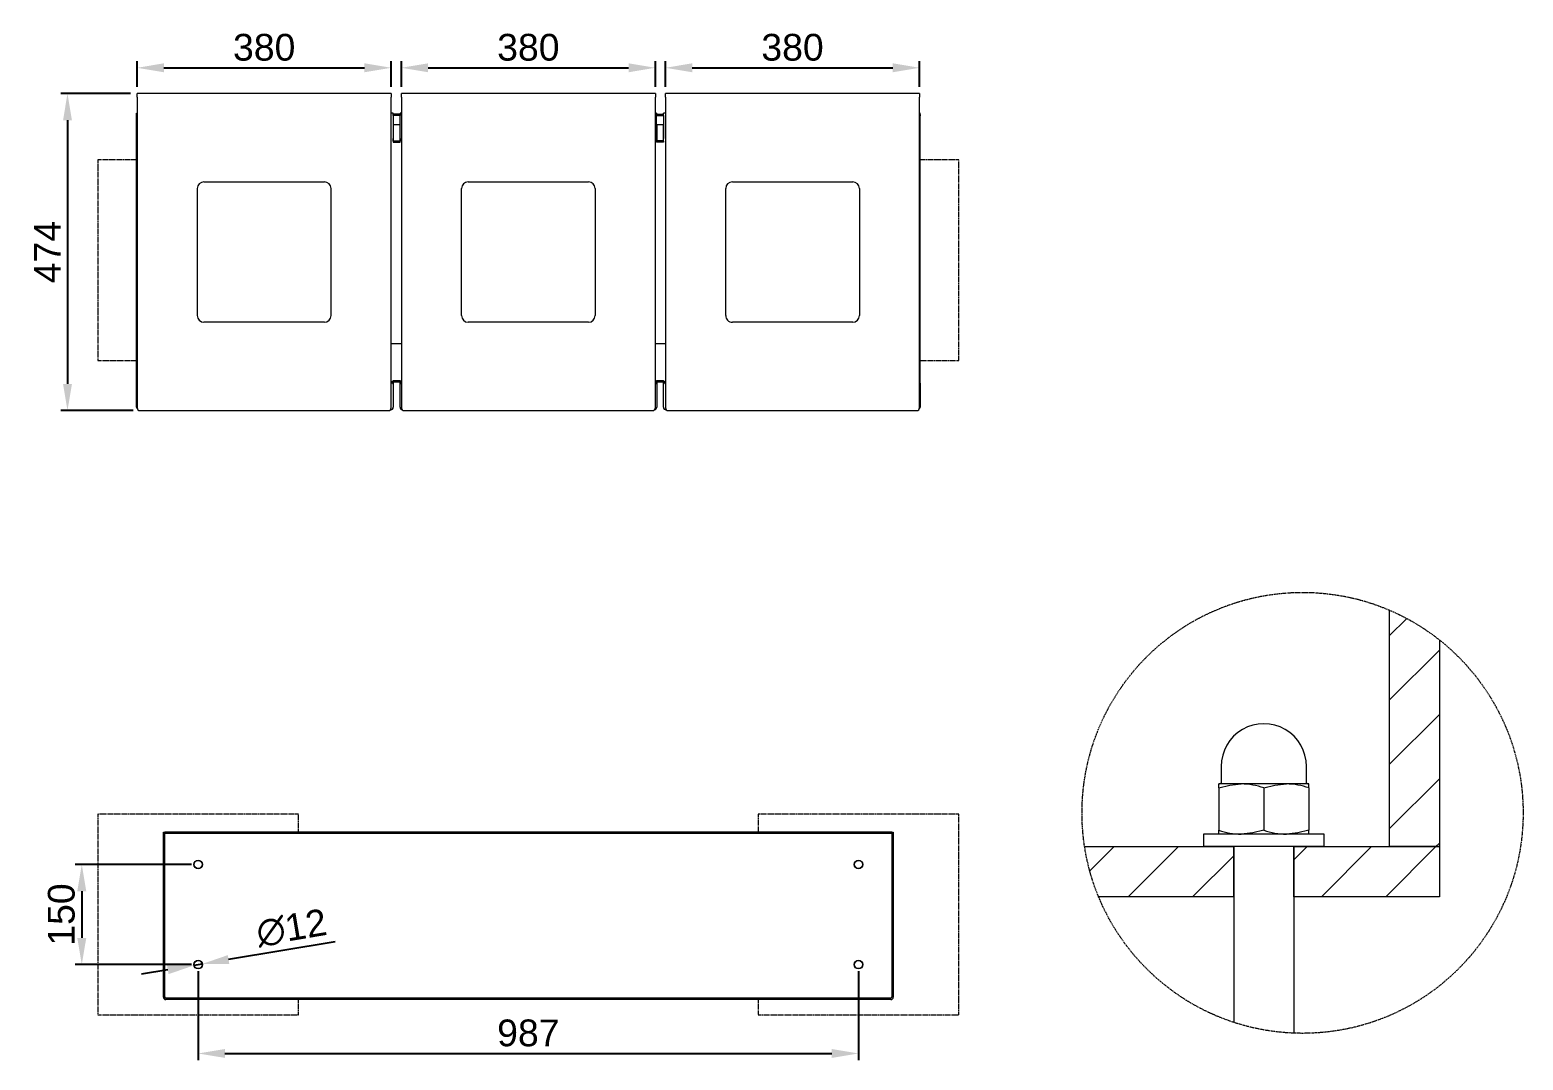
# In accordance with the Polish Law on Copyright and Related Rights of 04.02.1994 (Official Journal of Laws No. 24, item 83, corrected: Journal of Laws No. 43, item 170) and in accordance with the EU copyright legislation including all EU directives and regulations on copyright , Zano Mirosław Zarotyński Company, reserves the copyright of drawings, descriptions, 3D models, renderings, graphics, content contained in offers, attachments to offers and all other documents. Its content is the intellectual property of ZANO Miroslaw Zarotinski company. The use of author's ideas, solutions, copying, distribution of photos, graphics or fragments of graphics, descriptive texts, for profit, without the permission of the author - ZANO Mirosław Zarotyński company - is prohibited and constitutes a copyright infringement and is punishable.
# Model space of a CAD drawing. Header units: millimetres. Extents: x -318 to 3804, y 278 to 3423.
# Drawn here: x -83 to 2149, y 278 to 1818 of the extents above; entities that cross this region are included whole.
import ezdxf

# ---------------------------------------------------------------- set-up
doc = ezdxf.new("R2010")
doc.units = ezdxf.units.MM
doc.linetypes.add('HIDDEN', pattern=[1.905, 1.27, -0.635])
for name, color, linetype, lineweight in [('ZANO_R', 7, 'Continuous', 0), ('ZANO_R_przerywana', 7, 'HIDDEN', 0), ('ZANO_W', 1, 'Continuous', 0)]:
    doc.layers.add(name, color=color, linetype=linetype, lineweight=lineweight)
doc.styles.get("Standard").update_dxf_attribs({"font": 'ARIALUNI.TTF'})
doc.dimstyles.new('pl i ang', dxfattribs={"dimtxt": 50, "dimasz": 50, "dimexe": 1.25, "dimexo": 0.625, "dimgap": 10, "dimtad": 1, "dimtoh": 1, "dimtxsty": 'Standard', "dimcen": 2.5, "dimclrd": 1, "dimclre": 1, "dimclrt": 1, "dimadec": 0, "dimazin": 0, "dimtfac": 1, "dimtmove": 0, "dimatfit": 3, "dimfxl": 1, "dimarcsym": 1})

# ---------------------------------------------------------------- blocks, each defined once
blk = doc.blocks.new('*D400')
at = {"layer": 'ZANO_W', "color": 1, "lineweight": -2}
for p, q in [((77.3, 1732.5), (77.3, 1771)), ((456.9, 1732.5), (456.9, 1771)), ((117.3, 1761), (416.9, 1761))]:
    blk.add_line(p, q, dxfattribs=at)
at = {"layer": 'ZANO_W', "color": 1}
for points in [[(117.3, 1767.7), (117.3, 1754.3), (77.3, 1761)], [(416.9, 1754.3), (416.9, 1767.7), (456.9, 1761)]]:
    blk.add_solid(points, dxfattribs=at)
at = {"layer": 'ZANO_W', "color": 1, "insert": (267.1, 1791.4), "char_height": 40, "attachment_point": 5}
blk.add_mtext('380', dxfattribs=at)
blk = doc.blocks.new('*D401')
at = {"layer": 'ZANO_W', "color": 1, "lineweight": -2}
for p, q in [((472.1, 1732.5), (472.1, 1771)), ((851.7, 1732.5), (851.7, 1771)), ((512.1, 1761), (811.7, 1761))]:
    blk.add_line(p, q, dxfattribs=at)
at = {"layer": 'ZANO_W', "color": 1}
for points in [[(512.1, 1767.7), (512.1, 1754.3), (472.1, 1761)], [(811.7, 1754.3), (811.7, 1767.7), (851.7, 1761)]]:
    blk.add_solid(points, dxfattribs=at)
at = {"layer": 'ZANO_W', "color": 1, "insert": (661.9, 1791.4), "char_height": 40, "attachment_point": 5}
blk.add_mtext('380', dxfattribs=at)
blk = doc.blocks.new('*D402')
at = {"layer": 'ZANO_W', "color": 1, "lineweight": -2}
for p, q in [((866.9, 1732.5), (866.9, 1771)), ((1246.5, 1732.5), (1246.5, 1771)), ((906.9, 1761), (1206.5, 1761))]:
    blk.add_line(p, q, dxfattribs=at)
at = {"layer": 'ZANO_W', "color": 1}
for points in [[(906.9, 1767.7), (906.9, 1754.3), (866.9, 1761)], [(1206.5, 1754.3), (1206.5, 1767.7), (1246.5, 1761)]]:
    blk.add_solid(points, dxfattribs=at)
at = {"layer": 'ZANO_W', "color": 1, "insert": (1056.7, 1791.4), "char_height": 40, "attachment_point": 5}
blk.add_mtext('380', dxfattribs=at)
blk = doc.blocks.new('*D403')
at = {"layer": 'ZANO_W', "color": 1, "lineweight": -2}
for p, q in [((67.3, 1722.5), (-36.9, 1722.5)), ((-26.9, 1682.5), (-26.9, 1288.5)), ((71.2, 1248.5), (-36.9, 1248.5))]:
    blk.add_line(p, q, dxfattribs=at)
at = {"layer": 'ZANO_W', "color": 1}
for points in [[(-20.2, 1682.5), (-33.5, 1682.5), (-26.9, 1722.5)], [(-33.5, 1288.5), (-20.2, 1288.5), (-26.9, 1248.5)]]:
    blk.add_solid(points, dxfattribs=at)
at = {"layer": 'ZANO_W', "color": 1, "insert": (-56.9, 1485.5), "char_height": 40, "attachment_point": 5, "rotation": 90}
blk.add_mtext('474', dxfattribs=at)
blk = doc.blocks.new('*D405')
at = {"layer": 'ZANO_W', "color": 1, "lineweight": -2}
for p, q in [((373, 454.6), (213.8, 427.9)), ((123.1, 412.7), (83.6, 406.1)), ((162.5, 419.3), (174.3, 421.3))]:
    blk.add_line(p, q, dxfattribs=at)
at = {"layer": 'ZANO_W', "color": 1}
for points in [[(212.7, 434.5), (214.9, 421.3), (174.3, 421.3)], [(124.2, 406.1), (121.9, 419.3), (162.5, 419.3)]]:
    blk.add_solid(points, dxfattribs=at)
at = {"layer": 'ZANO_W', "color": 1, "insert": (308, 474.9), "char_height": 40, "attachment_point": 5, "rotation": 9.5289}
blk.add_mtext('∅12', dxfattribs=at)
blk = doc.blocks.new('*D409')
at = {"layer": 'ZANO_W', "color": 1, "lineweight": -2}
for p, q in [((158.4, 570.1), (-15.5, 570.1)), ((-5.5, 530.1), (-5.5, 460.3)), ((158.4, 420.3), (-15.5, 420.3))]:
    blk.add_line(p, q, dxfattribs=at)
at = {"layer": 'ZANO_W', "color": 1}
for points in [[(1.2, 530.1), (-12.2, 530.1), (-5.5, 570.1)], [(-12.2, 460.3), (1.2, 460.3), (-5.5, 420.3)]]:
    blk.add_solid(points, dxfattribs=at)
at = {"layer": 'ZANO_W', "color": 1, "insert": (-35.9, 495.2), "char_height": 40, "attachment_point": 5, "rotation": 90}
blk.add_mtext('150', dxfattribs=at)
blk = doc.blocks.new('*D410')
at = {"layer": 'ZANO_W', "color": 1, "lineweight": -2}
for p, q in [((168.4, 410.3), (168.4, 277.5)), ((1155.4, 410.3), (1155.4, 277.5)), ((208.4, 287.5), (1115.4, 287.5))]:
    blk.add_line(p, q, dxfattribs=at)
at = {"layer": 'ZANO_W', "color": 1}
for points in [[(208.4, 294.2), (208.4, 280.9), (168.4, 287.5)], [(1115.4, 280.9), (1115.4, 294.2), (1155.4, 287.5)]]:
    blk.add_solid(points, dxfattribs=at)
at = {"layer": 'ZANO_W', "color": 1, "insert": (661.9, 318), "char_height": 40, "attachment_point": 5}
blk.add_mtext('987', dxfattribs=at)

msp = doc.modelspace()

# ---------------------------------------------------------------- linework, layer by layer
at = {"layer": 'ZANO_R'}
for p, q in [((456.9, 1722.5), (77.3, 1722.5)), ((77.3, 1717.1), (77.3, 1722.5)), ((456.9, 1722.5), (456.9, 1717.1)), ((472.1, 1717.1), (472.1, 1722.5)), ((851.7, 1722.5), (472.1, 1722.5)), ((851.7, 1722.5), (851.7, 1717.1)), ((1246.5, 1722.5), (866.9, 1722.5)), ((866.9, 1717.2), (866.9, 1722.5)), ((1246.5, 1722.5), (1246.5, 1717.2)), ((77.3, 1717.1), (77.3, 1252.5)), ((456.9, 1252.5), (456.9, 1717.1)), ((472.1, 1717.1), (472.1, 1252.5)), ((851.7, 1252.5), (851.7, 1717.1)), ((866.9, 1717.2), (866.9, 1252.5)), ((1246.5, 1252.5), (1246.5, 1717.2)), ((76.5, 1691.4), (76.5, 1693.4)), ((76.5, 1289.4), (76.5, 1691.4)), ((76.6, 1691.4), (76.5, 1691.4)), ((76.5, 1691.4), (76.5, 1689.1)), ((77.3, 1693.4), (76.6, 1693.4)), ((459.9, 1693.4), (456.9, 1693.4)), ((459.9, 1689.6), (459.9, 1693.4)), ((470.3, 1691.9), (459.9, 1691.9)), ((470.3, 1689.9), (459.9, 1689.9)), ((459.9, 1689.6), (459.9, 1655.1)), ((470.3, 1675.9), (459.9, 1675.9)), ((460.1, 1675.9), (460.1, 1653.5)), ((470.1, 1653.5), (470.1, 1675.9)), ((472.1, 1693.4), (470.3, 1693.4)), ((470.3, 1693.4), (470.3, 1689.6)), ((470.3, 1655.1), (470.3, 1689.6)), ((853.4, 1693.4), (851.7, 1693.4)), ((853.4, 1693.4), (853.4, 1689.6)), ((853.4, 1691.9), (863.9, 1691.9)), ((853.4, 1689.9), (863.9, 1689.9)), ((853.4, 1655.1), (853.4, 1689.6)), ((863.9, 1675.9), (853.4, 1675.9)), ((853.7, 1675.9), (853.7, 1653.5)), ((863.7, 1653.5), (863.7, 1675.9)), ((866.9, 1693.4), (863.9, 1693.4)), ((863.9, 1689.6), (863.9, 1693.4)), ((863.9, 1689.6), (863.9, 1655.1)), ((1247.2, 1693.4), (1246.5, 1693.4)), ((1247.2, 1691.4), (1247.3, 1691.4)), ((1247.3, 1691.4), (1247.3, 1693.4)), ((1247.3, 1289.4), (1247.3, 1691.4)), ((1247.3, 1691.4), (1247.3, 1689.1)), ((459.9, 1651.3), (459.9, 1655.1)), ((459.9, 1652), (470.3, 1652)), ((460.1, 1653.5), (460.1, 1652)), ((470.1, 1652), (470.1, 1653.5)), ((470.3, 1655.1), (470.3, 1651.3)), ((853.4, 1655.1), (853.4, 1651.3)), ((863.9, 1652), (853.4, 1652)), ((853.7, 1653.5), (853.7, 1652)), ((863.7, 1652), (863.7, 1653.5)), ((863.9, 1651.3), (863.9, 1655.1)), ((459.9, 1651.3), (459.9, 1650)), ((459.9, 1650), (470.3, 1650)), ((470.3, 1650), (470.3, 1651.3)), ((853.4, 1650), (853.4, 1651.3)), ((863.9, 1650), (853.4, 1650)), ((863.9, 1651.3), (863.9, 1650)), ((177.1, 1590.4), (357, 1590.4)), ((572, 1590.4), (751.8, 1590.4)), ((966.8, 1590.4), (1146.6, 1590.4)), ((966.8, 1590.4), (1146.6, 1590.4)), ((167.2, 1390.6), (167.2, 1580.4)), ((366.9, 1580.4), (366.9, 1390.6)), ((562, 1390.6), (562, 1580.4)), ((761.8, 1580.4), (761.8, 1390.6)), ((956.8, 1390.6), (956.8, 1580.4)), ((1156.6, 1580.4), (1156.6, 1390.6)), ((357, 1380.6), (177.1, 1380.6)), ((751.8, 1380.6), (572, 1380.6)), ((1146.6, 1380.7), (966.8, 1380.7)), ((456.9, 1348.6), (472.1, 1348.6)), ((456.9, 1348.6), (472.1, 1348.6)), ((851.7, 1348.6), (866.9, 1348.6)), ((851.7, 1348.6), (866.9, 1348.6)), ((76.5, 1289.3), (76.5, 1289.4)), ((76.5, 1287.8), (76.5, 1289.3)), ((76.5, 1285.5), (76.5, 1287.8)), ((76.5, 1253.7), (76.5, 1285.5)), ((459.9, 1291.3), (456.9, 1291.3)), ((459.9, 1289.3), (456.9, 1289.3)), ((459.9, 1293.7), (470.3, 1293.7)), ((459.9, 1291.3), (459.9, 1293.7)), ((459.9, 1291.7), (470.3, 1291.7)), ((459.9, 1291.3), (459.9, 1289.3)), ((460.1, 1291.5), (460.1, 1291.7)), ((460.1, 1291.7), (460.1, 1291.5)), ((460.1, 1291.5), (460.1, 1289.3)), ((460.1, 1289.3), (460.1, 1287.8)), ((460.1, 1287.8), (460.1, 1285.5)), ((460.1, 1285.5), (460.1, 1253.7)), ((470.1, 1291.7), (470.1, 1291.5)), ((470.1, 1291.5), (470.1, 1291.7)), ((470.1, 1289.3), (470.1, 1291.5)), ((470.1, 1287.8), (470.1, 1289.3)), ((470.1, 1285.5), (470.1, 1287.8)), ((470.1, 1253.7), (470.1, 1285.5)), ((470.3, 1293.7), (470.3, 1291.3)), ((472.1, 1291.3), (470.3, 1291.3)), ((470.3, 1291.3), (470.3, 1289.3)), ((472.1, 1289.3), (470.3, 1289.3)), ((853.4, 1291.3), (851.7, 1291.3)), ((853.4, 1289.3), (851.7, 1289.3)), ((853.4, 1293.7), (863.9, 1293.7)), ((853.4, 1291.3), (853.4, 1293.7)), ((853.4, 1291.7), (863.9, 1291.7)), ((853.4, 1291.3), (853.4, 1289.3)), ((853.7, 1291.5), (853.7, 1291.7)), ((853.7, 1291.7), (853.7, 1291.5)), ((853.7, 1291.5), (853.7, 1289.3)), ((853.7, 1289.3), (853.7, 1287.8)), ((853.7, 1287.8), (853.7, 1285.5)), ((853.7, 1285.5), (853.7, 1253.7)), ((863.7, 1291.7), (863.7, 1291.5)), ((863.7, 1291.5), (863.7, 1291.7)), ((863.7, 1289.3), (863.7, 1291.5)), ((863.7, 1287.8), (863.7, 1289.3)), ((863.7, 1285.5), (863.7, 1287.8)), ((863.7, 1253.7), (863.7, 1285.5)), ((863.9, 1293.7), (863.9, 1291.3)), ((866.9, 1291.3), (863.9, 1291.3)), ((863.9, 1291.3), (863.9, 1289.3)), ((866.9, 1289.3), (863.9, 1289.3)), ((1247.3, 1289.4), (1247.3, 1289.3)), ((1247.3, 1289.3), (1247.3, 1287.8)), ((1247.3, 1287.8), (1247.3, 1285.5)), ((1247.3, 1285.5), (1247.3, 1253.7)), ((866.9, 1252.5), (866.9, 1252.5)), ((1246.5, 1252.5), (1246.5, 1252.5)), ((81.2, 1248.5), (452.9, 1248.5)), ((455.6, 1249.7), (456.1, 1249.7)), ((476.1, 1248.5), (847.7, 1248.5)), ((867.7, 1249.7), (868.2, 1249.7)), ((870.9, 1248.5), (1242.5, 1248.5)), ((870.9, 1248.5), (1242.5, 1248.5)), ((1948.6, 950.3), (1948.6, 596.7)), ((1948.6, 911.7), (1974.6, 937.8)), ((2023.6, 905.7), (2023.6, 596.7)), ((1948.6, 815.5), (2023.6, 890.5)), ((1948.6, 719.3), (2023.6, 794.3)), ((1697.3, 716.7), (1697.3, 692.3)), ((1824.8, 692.3), (1824.8, 716.7)), ((1948.6, 623.1), (2023.6, 698.1)), ((1693.6, 684.4), (1693.6, 690.4)), ((1727.3, 690.4), (1693.6, 690.4)), ((1693.6, 684.4), (1710.1, 688.8)), ((1693.6, 684.4), (1693.6, 621.4)), ((1710.1, 688.8), (1727.3, 690.4)), ((1794.8, 690.4), (1727.3, 690.4)), ((1761.1, 684.4), (1777.6, 688.8)), ((1761.1, 684.4), (1761.1, 621.4)), ((1777.6, 688.8), (1794.8, 690.4)), ((1828.6, 690.4), (1794.8, 690.4)), ((1828.6, 684.4), (1828.6, 690.4)), ((1828.6, 684.4), (1828.6, 621.4)), ((116.5, 371.9), (116.5, 618.4)), ((116.5, 618.4), (118.5, 618.4)), ((118.5, 371.9), (118.5, 618.4)), ((1205.3, 618.4), (118.5, 618.4)), ((118.5, 616.4), (118.5, 618.4)), ((1205.3, 616.4), (118.5, 616.4)), ((1205.3, 618.4), (1205.3, 371.9)), ((1205.3, 618.4), (1207.3, 618.4)), ((1205.3, 618.4), (1205.3, 616.4)), ((1207.3, 618.4), (1207.3, 371.9)), ((1671.1, 615.4), (1671.1, 596.7)), ((1851.1, 615.4), (1671.1, 615.4)), ((1693.6, 615.4), (1693.6, 621.4)), ((1744.5, 617.1), (1727.3, 615.4)), ((1761.1, 621.4), (1744.5, 617.1)), ((1812, 617.1), (1794.8, 615.4)), ((1828.6, 621.4), (1812, 617.1)), ((1828.6, 615.4), (1828.6, 621.4)), ((1851.1, 596.7), (1851.1, 615.4)), ((1493.3, 596.8), (1716.1, 596.7)), ((1501, 560.4), (1537.4, 596.8)), ((1558.5, 521.7), (1633.6, 596.7)), ((1654.7, 521.7), (1716.1, 583)), ((1851.1, 596.7), (1671.1, 596.7)), ((1716.1, 521.7), (1716.1, 596.7)), ((1716.1, 596.7), (1716.1, 334.1)), ((1806.1, 521.7), (1806.1, 596.7)), ((1806.1, 596.7), (2023.6, 596.7)), ((1806.1, 596.7), (1806.1, 317.9)), ((1806.1, 576.8), (1825.9, 596.7)), ((1847.2, 521.7), (1922.2, 596.7)), ((1943.4, 521.7), (2018.4, 596.7)), ((2023.6, 596.7), (1948.6, 596.7)), ((2018.4, 596.7), (2023.6, 601.9)), ((1716.1, 521.7), (1512.8, 521.7)), ((2023.6, 521.7), (1806.1, 521.7)), ((120.3, 370.4), (1203.5, 370.4)), ((120.3, 370.4), (1203.5, 370.4)), ((1203.5, 370.1), (120.3, 370.1)), ((1203.5, 368.1), (120.3, 368.1)), ((318.3, 370.4), (318.3, 370.4)), ((1005.5, 370.4), (1005.5, 370.4))]:
    msp.add_line(p, q, dxfattribs=at)
at = {"layer": 'ZANO_R', "flags": 128}
for points in [[(76.5, 1693.4), (77, 1693.2), (77.3, 1692.8)], [(77.3, 1690), (76.8, 1690.5), (76.5, 1691.4)], [(76.5, 1691.4), (77, 1691.3), (77.3, 1691.1)], [(1247.3, 1693.4), (1246.8, 1693.2), (1246.5, 1692.8)], [(1246.5, 1690), (1247, 1690.5), (1247.3, 1691.4)], [(1247.3, 1691.4), (1246.8, 1691.3), (1246.5, 1691.1)], [(76.5, 1289.4), (76.8, 1289.4), (77.3, 1289.4)], [(460.1, 1287.8), (460, 1288.6), (459.8, 1289.2)], [(470.4, 1289.2), (470.2, 1288.6), (470.1, 1287.8)], [(853.7, 1287.8), (853.6, 1288.6), (853.4, 1289.2)], [(863.9, 1289.2), (863.8, 1288.6), (863.7, 1287.8)], [(1247.3, 1289.4), (1247, 1289.4), (1246.5, 1289.4)]]:
    msp.add_lwpolyline(points, dxfattribs=at)
at = {"layer": 'ZANO_R'}
msp.add_lwpolyline([(2023.6, 596.7), (2023.6, 521.7)], dxfattribs=at)
for centre, radius in [((168.4, 570.1), 6.49), ((168.4, 570.1), 5.99), ((1155.4, 570.1), 6.49), ((1155.4, 570.1), 5.99), ((168.4, 420.3), 6.49), ((168.4, 420.3), 5.99), ((1155.4, 420.3), 6.49), ((1155.4, 420.3), 5.99)]:
    msp.add_circle(centre, radius, dxfattribs=at)
for centre, radius, start, end in [((177.1, 1580.4), 9.99, 90, 180), ((357, 1580.4), 9.99, 0, 90), ((572, 1580.4), 9.99, 90, 180), ((751.8, 1580.4), 9.99, 0, 90), ((966.8, 1580.4), 9.99, 90, 179.9999), ((966.8, 1580.4), 9.99, 90, 180), ((1146.6, 1580.4), 9.99, 0.0001, 89.9998), ((1146.6, 1580.4), 9.99, 0.0001, 89.9999), ((177.1, 1390.6), 9.99, 180, 270), ((357, 1390.6), 9.99, 270, 0), ((572, 1390.6), 9.99, 180, 270), ((751.8, 1390.6), 9.99, 270, 0), ((966.8, 1390.6), 9.99, 180, 270.0001), ((1146.6, 1390.6), 9.99, 270, 360), ((80.5, 1287.8), 4, 155.9802, 180), ((1243.3, 1287.8), 4, 0, 23.6513), ((80.5, 1253.7), 4, 180, 223.3409), ((81.2, 1252.5), 4, 180, 270), ((452.9, 1252.5), 4, 270, 0), ((456.1, 1253.7), 4, 270, 0), ((474.1, 1253.7), 4, 180, 257.3861), ((476.1, 1252.5), 4, 180, 270), ((847.7, 1252.5), 4, 270, 0), ((849.7, 1253.7), 4, 282.6139, 0), ((867.7, 1253.7), 4, 180, 270), ((870.9, 1252.5), 4, 180.0002, 269.9997), ((870.9, 1252.5), 4, 180, 269.9999), ((1242.5, 1252.5), 4, 270.0004, 359.9996), ((1242.5, 1252.5), 4, 270.0002, 359.9998), ((1243.3, 1253.7), 4, 316.5645, 0), ((1761.1, 716.7), 63.7, 359.9997, 180.0003), ((1695.4, 692.3), 1.88, 270.0029, 359.9902), ((1826.7, 692.3), 1.88, 180.0098, 269.9971), ((1726.5, 588.1), 102.3, 70.227, 89.5168), ((1794, 588.1), 102.3, 70.227, 89.5168), ((1728.2, 717.7), 102.3, 250.2279, 269.5163), ((1795.7, 717.7), 102.3, 250.2279, 269.5163), ((120.3, 372.2), 1.8, 180, 270), ((1203.5, 372.2), 1.8, 270, 0)]:
    msp.add_arc(centre, radius, start, end, dxfattribs=at)
for centre, major_axis, start_param, end_param in [((120.3, 371.9), (0, 3.81), 1.570796, 3.141593), ((120.3, 371.9), (0, 1.8), 1.570796, 3.141593), ((1203.5, 371.9), (0, 3.81), 3.141593, 4.712389), ((1203.5, 371.9), (0, 1.8), 3.141593, 4.712389)]:
    msp.add_ellipse(centre, major_axis=major_axis, ratio=0.997564, start_param=start_param, end_param=end_param, dxfattribs=at)
at = {"layer": 'ZANO_R_przerywana'}
for p, q in [((18.6, 1623.3), (18.6, 1323.6)), ((76.5, 1623.3), (18.6, 1623.3)), ((1305.2, 1623.3), (1247.3, 1623.3)), ((1305.2, 1323.6), (1305.2, 1623.3)), ((18.6, 1323.6), (76.5, 1323.6)), ((1247.3, 1323.6), (1305.2, 1323.6)), ((318.3, 645.1), (18.6, 645.1)), ((18.6, 645.1), (18.6, 345.4)), ((318.3, 618.4), (318.3, 645.1)), ((1005.5, 645.1), (1005.5, 618.4)), ((1305.2, 645.1), (1005.5, 645.1)), ((1305.2, 345.4), (1305.2, 645.1)), ((318.3, 345.4), (318.3, 368.1)), ((1005.5, 368.1), (1005.5, 345.4)), ((18.6, 345.4), (318.3, 345.4)), ((1005.5, 345.4), (1305.2, 345.4))]:
    msp.add_line(p, q, dxfattribs=at)
at = {"layer": 'ZANO_R_przerywana', "color": 1}
msp.add_circle((1819, 647.2), 329.6, dxfattribs=at)

# ---------------------------------------------------------------- dimensions: what is measured, and where the dimension line sits
at = {"layer": 'ZANO_W'}
for base, p1, p2, picture, middle in [((456.9, 1761), (77.3, 1722.5), (456.9, 1722.5), '*D400', (267.1, 1791.4)), ((851.7, 1761), (472.1, 1722.5), (851.7, 1722.5), '*D401', (661.9, 1791.4)), ((1246.5, 1761), (866.9, 1722.5), (1246.5, 1722.5), '*D402', (1056.7, 1791.4)), ((1155.4, 287.5), (168.4, 420.3), (1155.4, 420.3), '*D410', (661.9, 318))]:
    dim = msp.add_linear_dim(base=base, p1=p1, p2=p2, dimstyle='pl i ang', override={"dimtxt": 40, "dimasz": 40, "dimexe": 10, "dimexo": 10, "dimtoh": 0, "dimdec": 0, "dimtdec": 0, "dimtmove": 1}, dxfattribs=at)
    dim.commit()
    dim.dimension.update_dxf_attribs({"geometry": picture, "text_midpoint": middle})
for base, p1, p2, picture, middle in [((-26.9, 1248.5), (77.3, 1722.5), (81.2, 1248.5), '*D403', (-56.9, 1485.5)), ((-5.5, 420.3), (168.4, 570.1), (168.4, 420.3), '*D409', (-35.9, 495.2))]:
    dim = msp.add_linear_dim(base=base, p1=p1, p2=p2, angle=90, dimstyle='pl i ang', override={"dimtxt": 40, "dimasz": 40, "dimexe": 10, "dimexo": 10, "dimtoh": 0, "dimdec": 0, "dimtdec": 0, "dimtmove": 1}, dxfattribs=at)
    dim.commit()
    dim.dimension.update_dxf_attribs({"geometry": picture, "text_midpoint": middle})
dim = msp.add_diameter_dim_2p(p1=(162.5, 419.3), p2=(174.3, 421.3), dimstyle='pl i ang', override={"dimtxt": 40, "dimasz": 40, "dimexe": 10, "dimexo": 10, "dimtoh": 0, "dimdec": 0, "dimtdec": 0, "dimtmove": 1}, dxfattribs=at)
dim.commit()
dim.dimension.update_dxf_attribs({"geometry": '*D405', "text_midpoint": (308, 474.9)})

doc.saveas('drawing.dxf')
